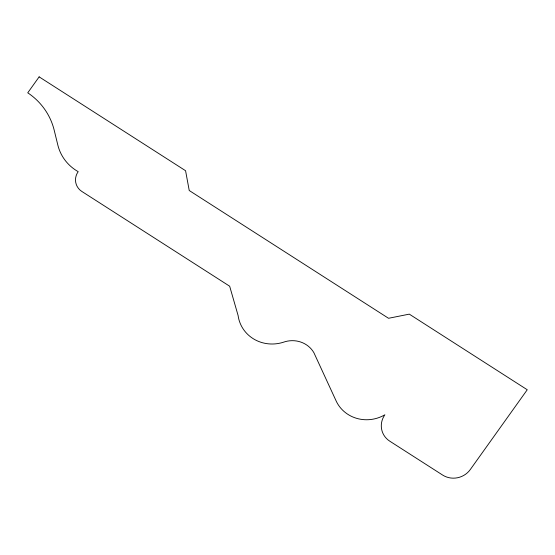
<?xml version="1.0" encoding="UTF-8"?>
<svg xmlns="http://www.w3.org/2000/svg" width="555" height="555" viewBox="0 0 555 555"><rect width="100%" height="100%" fill="white"/><g stroke="black" fill="none" stroke-linecap="round" stroke-linejoin="round"><path stroke-width="0.83" d="M39.141 76.861L27.75 92.817A68.827 65.351 -18.9 0 1 54.21 130.252L57.838 145.077A45.788 43.47 -18.9 0 0 78.186 171.661A14.971 14.215 -18.9 0 0 81.849 191.454L229.666 286.214L238.095 315.497A35.541 33.744 -18.9 0 0 283.293 342.262A25.572 24.274 -18.9 0 1 313.866 352.647L335.733 400.065A34.611 32.863 -18.9 0 0 384.886 414.779A19.966 18.953 -18.9 0 0 389.763 441.169L442.64 475.066A19.966 18.953 -18.9 0 0 470.3 469.537L527.25 389.756L409.292 314.137L388.542 318.286L189.234 190.518L185.571 170.725L39.141 76.861"/></g></svg>
